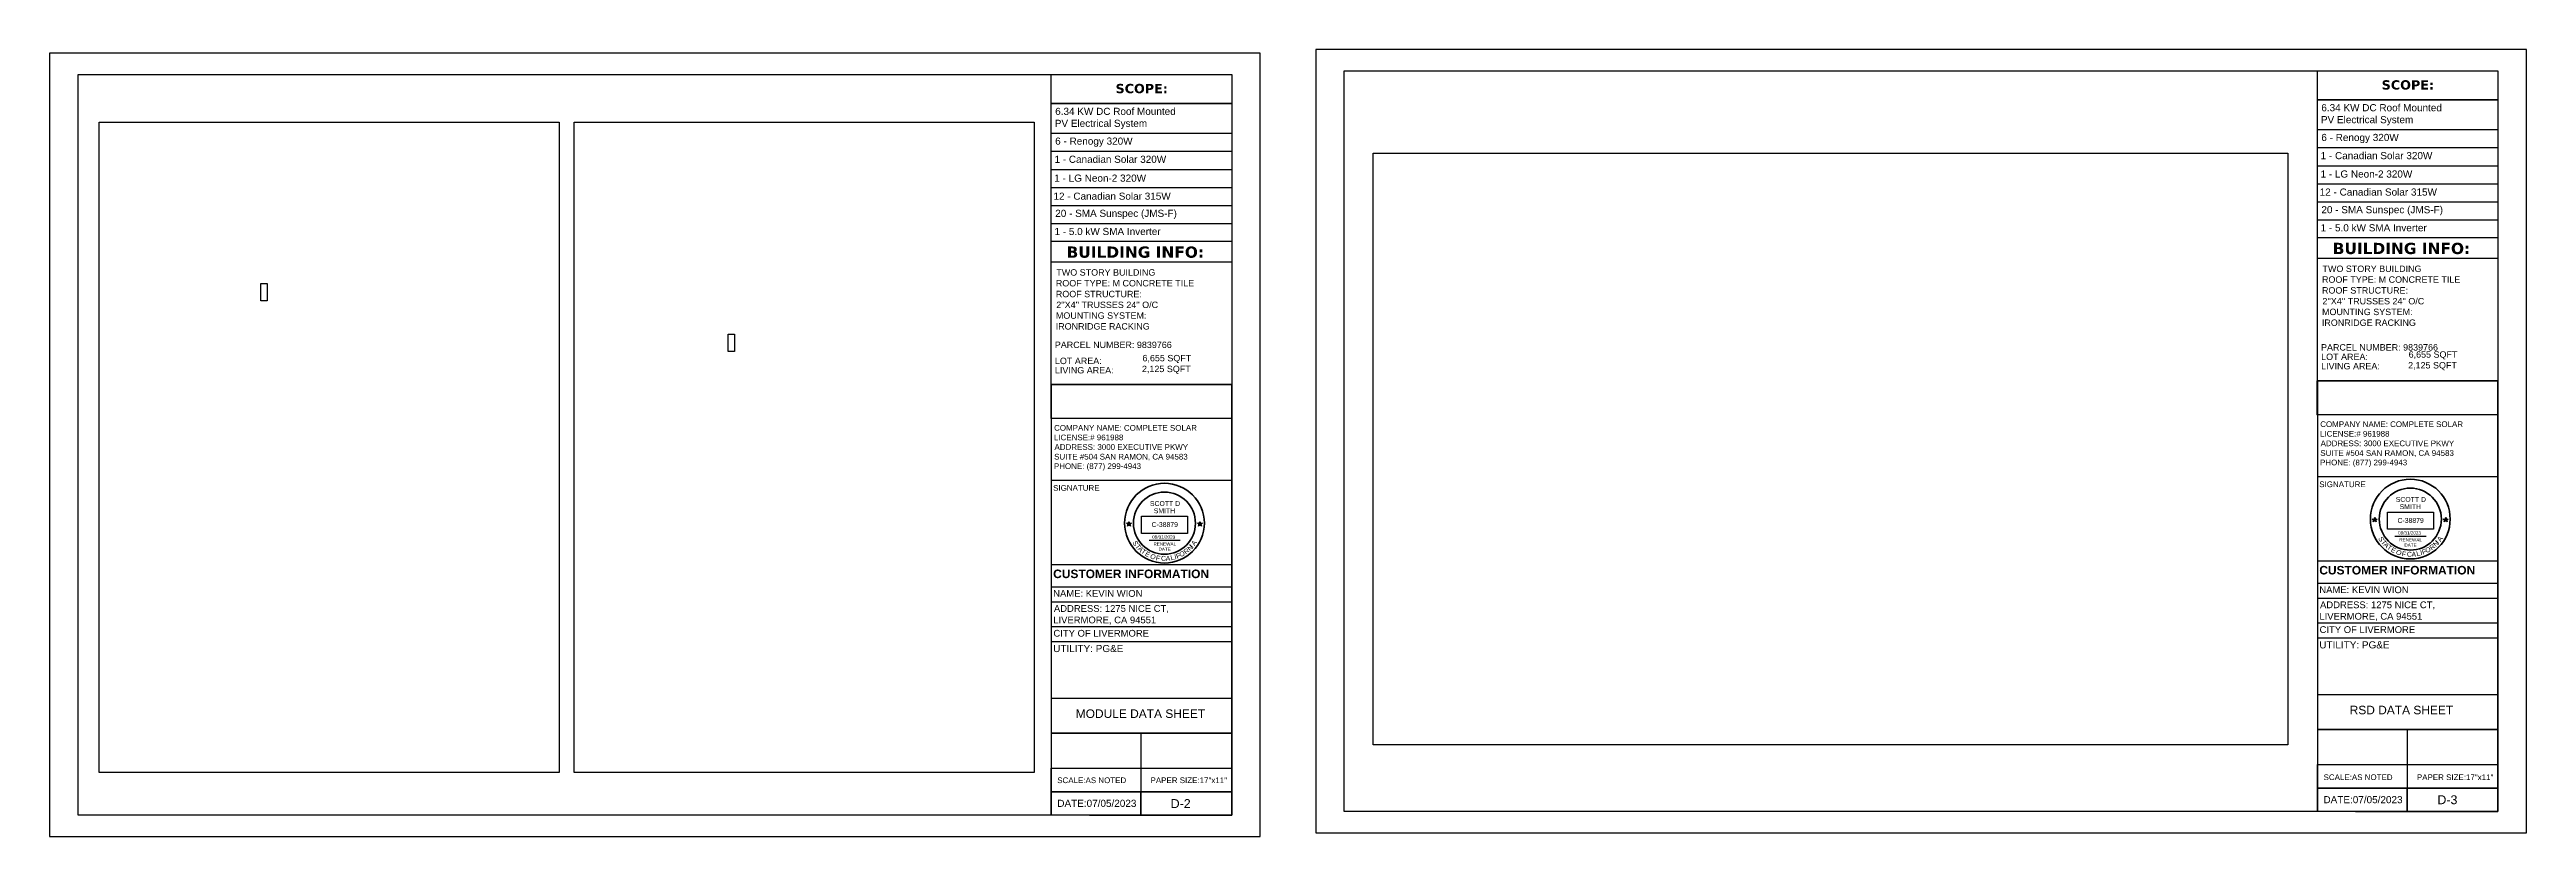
# Model space of a CAD drawing. Header units: millimetres. Extents: x -419 to 20046, y -14642 to 2638.
# Drawn here: x 389 to 3866, y -12127 to -11022 of the extents above; entities that cross this region are included whole.
import ezdxf

# ---------------------------------------------------------------- set-up
doc = ezdxf.new("R2010")
doc.units = ezdxf.units.MM
doc.layers.add('PDF10_0', color=7, linetype='Continuous', true_color=0xb3b3b3)
doc.layers.add('PDF9_0', color=7, linetype='Continuous', true_color=0xb3b3b3)
for name, color, linetype in [('PDF10_PDF_Geometry', 7, 'Continuous'), ('PDF10_TEXT', 7, 'Continuous'), ('PDF11_PDF_Geometry', 7, 'Continuous'), ('PDF5_Text', 7, 'Continuous'), ('PDF9_PDF_Geometry', 7, 'Continuous'), ('PDF9_TEXT', 7, 'Continuous'), ('PDF_Text', 7, 'Continuous')]:
    doc.layers.add(name, color=color, linetype=linetype)
doc.styles.add('PDF Arial', font='arial.ttf')
doc.styles.add('PDF Arial Bold', font='arialbd.ttf')
doc.styles.add('PDF Verdana Bold', font='verdanab.ttf')
doc.styles.get("Standard").update_dxf_attribs({"font": 'arial.ttf'})
picture_1 = doc.add_image_def('image45.png', size_in_pixel=(45, 240))
picture_2 = doc.add_image_def('image46.png', size_in_pixel=(3353, 2372))
picture_3 = doc.add_image_def('image47.png', size_in_pixel=(3353, 2372))
picture_4 = doc.add_image_def('image48.png', size_in_pixel=(45, 240))
picture_5 = doc.add_image_def('image49.png', size_in_pixel=(3051, 4714))
picture_6 = doc.add_image_def('image15.png', size_in_pixel=(858, 321))

# ---------------------------------------------------------------- blocks, each defined once
blk = doc.blocks.new('star')
h = blk.add_hatch(color=256)
h.dxf.hatch_style = 1
h.paths.add_polyline_path([(116.5, 62.57), (116.86, 62.57), (116.68, 63.12)])
h.paths.add_polyline_path([(116.68, 62.02), (116.97, 62.23), (116.86, 62.57), (116.5, 62.57), (116.39, 62.23)])
h.paths.add_polyline_path([(116.5, 62.57), (115.92, 62.57), (116.39, 62.23)])
h.paths.add_polyline_path([(116.39, 62.23), (116.21, 61.67), (116.68, 62.02)])
h.paths.add_polyline_path([(116.68, 62.02), (117.15, 61.67), (116.97, 62.23)])
h.paths.add_polyline_path([(116.97, 62.23), (117.44, 62.57), (116.86, 62.57)])
for p, q in [((115.92, 62.57), (117.44, 62.57)), ((117.15, 61.67), (115.92, 62.57)), ((116.21, 61.67), (116.68, 63.12)), ((117.44, 62.57), (116.21, 61.67)), ((116.68, 63.12), (117.15, 61.67))]:
    blk.add_line(p, q)
blk = doc.blocks.new('a')
at = {"color": 1, "char_height": 15, "attachment_point": 1}
for s, insert, rotation in [('{\\C256;S}', (169, 149), 301.85039), ('{\\C256;T}', (176.1, 138.5), 308.56022), ('{\\C256;A}', (182.8, 131.2), 313.93922), ('{\\C256;T}', (190.6, 123.2), 324.74618), ('{\\C256;E}', (201.4, 115.5), 330.01027), ('{\\C256;O}', (218.6, 109.1), 319.64637), ('{\\C256;A}', (258.4, 100.3), 1.66889), ('{\\C256;L}', (271.7, 101.5), 12.6875), ('{\\C256;I}', (283.7, 104.3), 13.61154), ('{\\C256;F}', (288.3, 105.4), 21.56815), ('{\\C256;O}', (299, 112.2), 12.6875), ('{\\C256;R}', (311.3, 116.8), 36.45984), ('{\\C256;N}', (322.6, 125.5), 43.07813), ('{\\C256;I}', (344.8, 127.8), 227.48462), ('{\\C256;A}', (335, 138.5), 54.6588)]:
    blk.add_mtext_dynamic_manual_height_columns(s, width=30.733, gutter_width=125, heights=[0], dxfattribs=dict(at, insert=insert, rotation=rotation))
at = {"color": 1, "insert": (244.5, 100.5), "char_height": 15, "attachment_point": 1}
blk.add_mtext_dynamic_manual_height_columns('{\\C256;C}', width=30.733, gutter_width=125, heights=[0], dxfattribs=at)
blk = doc.blocks.new('1')
at = {"color": 1, "xscale": 0.1018808021228187, "yscale": 0.1018808021228187, "zscale": 0.1018808021228187}
blk.add_blockref('a', (510.97, 81.39), dxfattribs=at)
at = {"color": 1, "insert": (534.46, 91.84), "char_height": 1.528, "attachment_point": 1, "rotation": 347.33657}
blk.add_mtext_dynamic_manual_height_columns('{\\C256;F}', width=1.5282, gutter_width=12.74, heights=[0], dxfattribs=at)

msp = doc.modelspace()

# ---------------------------------------------------------------- linework, layer by layer
at = {"lineweight": 30}
for p, q in [((1932.178, -11710.75), (1975.961, -11710.75)), ((3681.289, -11704.997), (3725.072, -11704.997))]:
    msp.add_line(p, q, dxfattribs=at)
at = {"lineweight": 35}
for centre, radius in [((1953.783, -11686.974), 56), ((1953.783, -11686.974), 43.581), ((3702.893, -11681.221), 56), ((3702.893, -11681.221), 43.581)]:
    msp.add_circle(centre, radius, dxfattribs=at)
at = {"layer": 'PDF10_0', "lineweight": 25}
for points in [[(2246.769, -11998.432), (2246.769, -11167.347), (3531.04, -11167.347), (3531.04, -11998.432)], [(3572.544, -11534.71), (3572.544, -11487.121), (3826.02, -11487.121), (3826.02, -11534.71)]]:
    msp.add_lwpolyline(points, close=True, dxfattribs=at)
at = {"layer": 'PDF10_PDF_Geometry', "lineweight": 25}
for points in [[(3826.02, -11051.825), (3826.02, -12091.794), (2206.082, -12091.794), (2206.082, -11051.825), (3826.02, -11051.825), (3826.02, -12091.794), (3572.544, -12091.794), (3572.544, -12059.008), (3826.02, -12059.008), (3572.544, -12059.008), (3572.544, -12026.041), (3826.02, -12026.041)], [(3826.02, -11569.675), (3826.02, -12026.041), (3826.02, -12059.008), (3826.02, -12091.794), (3826.02, -11487.121), (3572.544, -11487.121), (3572.544, -12091.794)], [(3572.544, -11739.688), (3826.02, -11739.688)], [(3572.544, -11771.021), (3826.02, -11771.021)], [(3572.544, -11792.091), (3826.02, -11792.091)], [(3572.544, -11826.965), (3826.111, -11826.965)], [(3572.544, -11848.126), (3826.111, -11848.126)], [(3572.544, -11927.684), (3826.111, -11927.684)], [(3576.086, -11976.817), (3826.02, -11976.817), (3572.544, -11976.817), (3826.02, -11976.817), (3698.419, -11976.817), (3698.419, -12026.041), (3826.02, -12026.041), (3826.02, -11976.817)], [(3698.419, -12026.041), (3698.419, -12059.008), (3698.419, -12091.794)]]:
    msp.add_lwpolyline(points, dxfattribs=at)
msp.add_lwpolyline([(3826.02, -12059.008), (3826.02, -12091.794), (3698.419, -12091.794), (3698.419, -12059.008)], close=True, dxfattribs=at)
at = {"layer": 'PDF10_PDF_Geometry', "color": 251, "lineweight": 25, "true_color": 0x525252}
msp.add_lwpolyline([(3626.128, -12091.794), (3826.02, -12091.794)], dxfattribs=at)
at = {"layer": 'PDF11_PDF_Geometry', "lineweight": 25}
msp.add_lwpolyline([(2166.121, -11021.855), (2166.121, -12121.764), (3865.98, -12121.764), (3865.98, -11021.855)], close=True, dxfattribs=at)
at = {"layer": 'PDF9_0', "lineweight": 25}
for points in [[(1104.165, -12037.172), (458.17, -12037.172), (458.17, -11123.805), (1104.165, -11123.805)], [(1771.049, -12037.172), (1125.054, -12037.172), (1125.054, -11123.805), (1771.049, -11123.805)], [(2048.41, -11097.468), (1794.934, -11097.468)], [(1794.934, -11539.847), (1794.934, -11492.258), (2048.41, -11492.258), (2048.41, -11539.847)]]:
    msp.add_lwpolyline(points, close=True, dxfattribs=at)
at = {"layer": 'PDF9_0', "color": 5, "lineweight": 25}
for points in [[(685.217, -11350.308), (694.117, -11350.308), (694.117, -11374.738), (685.217, -11374.738)], [(1341.475, -11421.692), (1350.375, -11421.692), (1350.375, -11446.122), (1341.475, -11446.122)]]:
    msp.add_lwpolyline(points, close=True, dxfattribs=at)
at = {"layer": 'PDF9_PDF_Geometry', "lineweight": 25}
for points in [[(388.511, -11026.992), (388.511, -12126.901), (2088.371, -12126.901), (2088.371, -11026.992)], [(3826.02, -11092.33), (3572.544, -11092.33)], [(3826.02, -11092.33), (3826.02, -11286.32), (3572.544, -11286.32), (3572.544, -11092.33)], [(2048.41, -11097.468), (2048.41, -11291.457), (1794.934, -11291.457), (1794.934, -11097.468)], [(2048.41, -12064.145), (2048.41, -12096.931), (1920.81, -12096.931), (1920.81, -12064.145)]]:
    msp.add_lwpolyline(points, close=True, dxfattribs=at)
for points in [[(2048.41, -11056.963), (2048.41, -12096.931), (428.472, -12096.931), (428.472, -11056.963), (2048.41, -11056.963), (2048.41, -12096.931), (1794.934, -12096.931), (1794.934, -12064.145), (2048.41, -12064.145), (1794.934, -12064.145), (1794.934, -12031.178), (2048.41, -12031.178)], [(1794.934, -11492.258), (1794.934, -11056.963)], [(3572.544, -11487.121), (3572.544, -11051.825)], [(1794.934, -11139.426), (2048.41, -11139.426)], [(3572.544, -11134.289), (3826.02, -11134.289)], [(3572.544, -11159.627), (3826.02, -11159.627)], [(1794.934, -11164.765), (2048.41, -11164.765)], [(1794.934, -11190.103), (2048.41, -11190.103)], [(3572.544, -11184.966), (3826.02, -11184.966)], [(1794.934, -11215.442), (2048.41, -11215.442)], [(3572.544, -11210.304), (3826.02, -11210.304)], [(1794.934, -11240.78), (2048.41, -11240.78)], [(1794.934, -11266.119), (2048.41, -11266.119)], [(3572.544, -11235.643), (3826.02, -11235.643)], [(3572.544, -11260.981), (3826.02, -11260.981)], [(1794.934, -11319.793), (2048.41, -11319.793)], [(3572.544, -11314.655), (3826.02, -11314.655)], [(2048.41, -11574.812), (2048.41, -12031.178), (2048.41, -12064.145), (2048.41, -12096.931), (2048.41, -11492.258), (1794.934, -11492.258), (1794.934, -12096.931)], [(1795.025, -11626.761), (2048.501, -11626.761)], [(3572.635, -11621.624), (3826.111, -11621.624)], [(1794.934, -11744.826), (2048.41, -11744.826)], [(1794.934, -11776.158), (2048.41, -11776.158)], [(1794.934, -11797.228), (2048.41, -11797.228)], [(1794.934, -11832.103), (2048.501, -11832.103)], [(1794.934, -11853.264), (2048.501, -11853.264)], [(1794.934, -11932.821), (2048.501, -11932.821)], [(1798.476, -11981.954), (2048.41, -11981.954), (1794.934, -11981.954), (2048.41, -11981.954), (1920.81, -11981.954), (1920.81, -12031.178), (2048.41, -12031.178), (2048.41, -11981.954)], [(1920.81, -12031.178), (1920.81, -12064.145), (1920.81, -12096.931)]]:
    msp.add_lwpolyline(points, dxfattribs=at)
at = {"layer": 'PDF9_PDF_Geometry', "color": 251, "lineweight": 25, "true_color": 0x525252}
msp.add_lwpolyline([(1848.518, -12096.931), (2048.41, -12096.931)], dxfattribs=at)

# ---------------------------------------------------------------- block references
at = {"xscale": 4.597039828451667, "yscale": 4.597039828451667, "zscale": 4.597039828451667, "rotation": 287.9700872862333}
for p in [(1465.867, -11266.228), (1565.569, -11266.25), (3214.978, -11260.474), (3314.679, -11260.496)]:
    msp.add_blockref('star', p, dxfattribs=at)
at = {"color": 1, "xscale": 4.51217474996896, "yscale": 4.51217474996896, "zscale": 4.51217474996896}
for p in [(-468.955, -12146.347), (1280.156, -12140.594)]:
    msp.add_blockref('1', p, dxfattribs=at)

# ---------------------------------------------------------------- texts
at = {"attachment_point": 1}
for s, width, heights, insert, char_height, line_spacing_factor in [('SCOTT D\\P  SMITH', 46.3475, [0], (1933.446, -11655.939), 6.8956, 0.88), ('SCOTT D\\P  SMITH', 46.3475, [0], (3682.557, -11650.186), 6.8956, 0.88), ('RENEWAL\\P    DATE', 31.39541, [17.047], (1938.362, -11713.839), 4.597, 0.96), ('RENEWAL\\P    DATE', 31.39541, [17.047], (3687.473, -11708.086), 4.597, 0.96)]:
    msp.add_mtext_dynamic_manual_height_columns(s, width=width, gutter_width=4.597, heights=heights, dxfattribs=dict(at, insert=insert, char_height=char_height, line_spacing_factor=line_spacing_factor))
for s, width, insert, char_height in [('C-38879', 41.58956, (3684.898, -11679.678), 6.8956), ('C-38879', 41.58956, (1935.787, -11685.432), 6.8956), ('08/31/2023', 38.13279, (1936.644, -11704.104), 4.597), ('08/31/2023', 38.13279, (3685.755, -11698.35), 4.597)]:
    msp.add_mtext_dynamic_manual_height_columns(s, width=width, gutter_width=4.597, heights=[0], dxfattribs=dict(at, insert=insert, char_height=char_height))
at = {"layer": 'PDF10_TEXT', "attachment_point": 7}
for s, insert, char_height, style in [('SCOPE:', (3662.728, -11078.252), 12.9996, 'PDF Verdana Bold'), ('PV Electrical System', (3577.449, -11128.328), 9.99966, 'PDF Arial'), ('6.34 KW DC Roof Mounted', (3577.993, -11108.674), 9.99966, 'PDF Arial'), ('6 - Renogy 320W', (3577.993, -11153.304), 9.99966, 'PDF Arial'), ('1 - Canadian Solar 320W', (3576.994, -11175.97), 9.99966, 'PDF Arial'), ('1 - 5.0 kW SMA Inverter', (3576.994, -11277.318), 9.99966, 'PDF Arial'), ('20 - SMA Sunspec (JMS-F)', (3578.084, -11254.748), 9.99966, 'PDF Arial'), ('BUILDING INFO:', (3593.978, -11309.352), 15.74948, 'PDF Verdana Bold'), ('TWO STORY BUILDING', (3579.628, -11334.335), 8.99967, 'PDF Arial'), ('ROOF TYPE: M CONCRETE TILE', (3578.902, -11349.502), 8.99967, 'PDF Arial'), ('ROOF STRUCTURE:', (3578.902, -11364.668), 8.99967, 'PDF Arial'), ("2''X4'' TRUSSES 24'' O/C", (3579.537, -11379.835), 8.99967, 'PDF Arial'), ('IRONRIDGE RACKING', (3578.72, -11410.078), 8.99967, 'PDF Arial'), ('MOUNTING SYSTEM:', (3578.992, -11394.911), 8.99967, 'PDF Arial'), ('2,125 SQFT', (3699.826, -11472.19), 8.9997, 'PDF Arial'), ('6,655 SQFT', (3700.541, -11457.023), 8.9997, 'PDF Arial'), ('COMPANY NAME: COMPLETE SOLAR', (3576.45, -11552.102), 7.99975, 'PDF Arial'), ('ADDRESS: 3000 EXECUTIVE PKWY', (3576.994, -11578.99), 7.99975, 'PDF Arial'), ('LICENSE:# 961988', (3576.177, -11565.543), 7.99975, 'PDF Arial'), ('SUITE #504 SAN RAMON, CA 94583', (3576.54, -11593.962), 7.99975, 'PDF Arial'), ('PHONE: (877) 299-4943', (3576.177, -11608.173), 7.99975, 'PDF Arial'), ('SIGNATURE', (3575.087, -11636.473), 7.9998, 'PDF Arial'), ('CUSTOMER INFORMATION', (3575.178, -11759.155), 11.99963, 'PDF Arial Bold'), ('NAME: KEVIN WION', (3575.178, -11785.351), 9.49966, 'PDF Arial'), ('ADDRESS: 1275 NICE CT,', (3576.177, -11808.138), 9.49966, 'PDF Arial'), ('LIVERMORE, CA 94551', (3575.269, -11824.213), 9.49966, 'PDF Arial'), ('CITY OF LIVERMORE', (3575.541, -11841.295), 9.49966, 'PDF Arial'), ('UTILITY: PG&E', (3575.178, -11862.98), 9.99966, 'PDF Arial'), ('RSD DATA SHEET', (3617.772, -11955.497), 11.99963, 'PDF Arial'), ('DATE:07/05/2023', (3580.99, -12080.346), 9.99966, 'PDF Arial'), ('D-3', (3740.923, -12081.753), 12.4996, 'PDF Arial')]:
    msp.add_mtext(s, dxfattribs=dict(at, insert=insert, char_height=char_height, style=style))
at = {"layer": 'PDF5_Text', "attachment_point": 7, "style": 'PDF Arial'}
for s, insert, char_height in [('1 - LG Neon-2 320W', (1799.123, -11207.561), 9.99966), ('1 - LG Neon-2 320W', (3576.834, -11201.798), 9.99966), ('12 - Canadian Solar 315W', (1797.978, -11232.9), 9.99966), ('12 - Canadian Solar 315W', (3575.689, -11227.137), 9.99966), ('PARCEL NUMBER: 9839766', (1799.85, -11441.144), 8.99967), ('PARCEL NUMBER: 9839766', (3577.561, -11444.694), 8.99967), ('LIVING AREA:', (1800.004, -11476.816), 8.99967), ('LOT AREA:', (1800.024, -11463.717), 8.9997), ('LIVING AREA:', (3577.715, -11471.053), 8.99967), ('LOT AREA:', (3577.735, -11457.954), 8.9997)]:
    msp.add_mtext(s, dxfattribs=dict(at, insert=insert, char_height=char_height))
at = {"layer": 'PDF9_TEXT', "attachment_point": 7}
for s, insert, char_height, style in [('SCOPE:', (1885.118, -11083.389), 12.9996, 'PDF Verdana Bold'), ('PV Electrical System', (1799.839, -11133.466), 9.99966, 'PDF Arial'), ('6.34 KW DC Roof Mounted', (1800.384, -11113.811), 9.99966, 'PDF Arial'), ('6 - Renogy 320W', (1800.384, -11158.441), 9.99966, 'PDF Arial'), ('1 - Canadian Solar 320W', (1799.385, -11181.108), 9.99966, 'PDF Arial'), ('20 - SMA Sunspec (JMS-F)', (1800.474, -11259.886), 9.99966, 'PDF Arial'), ('1 - 5.0 kW SMA Inverter', (1799.385, -11282.455), 9.99966, 'PDF Arial'), ('BUILDING INFO:', (1816.368, -11314.49), 15.74948, 'PDF Verdana Bold'), ('TWO STORY BUILDING', (1802.018, -11339.472), 8.99967, 'PDF Arial'), ('ROOF TYPE: M CONCRETE TILE', (1801.292, -11354.639), 8.99967, 'PDF Arial'), ('ROOF STRUCTURE:', (1801.292, -11369.806), 8.99967, 'PDF Arial'), ('IRONRIDGE RACKING', (1801.11, -11415.215), 8.99967, 'PDF Arial'), ('MOUNTING SYSTEM:', (1801.383, -11400.049), 8.99967, 'PDF Arial'), ("2''X4'' TRUSSES 24'' O/C", (1801.928, -11384.973), 8.99967, 'PDF Arial'), ('2,125 SQFT', (1922.216, -11477.328), 8.9997, 'PDF Arial'), ('6,655 SQFT', (1922.932, -11462.161), 8.9997, 'PDF Arial'), ('ADDRESS: 3000 EXECUTIVE PKWY', (1799.385, -11584.127), 7.99975, 'PDF Arial'), ('COMPANY NAME: COMPLETE SOLAR', (1798.84, -11557.239), 7.99975, 'PDF Arial'), ('LICENSE:# 961988', (1798.567, -11570.68), 7.99975, 'PDF Arial'), ('SUITE #504 SAN RAMON, CA 94583', (1798.93, -11599.1), 7.99975, 'PDF Arial'), ('PHONE: (877) 299-4943', (1798.567, -11613.31), 7.99975, 'PDF Arial'), ('SIGNATURE', (1797.477, -11641.61), 7.9998, 'PDF Arial'), ('CUSTOMER INFORMATION', (1797.568, -11764.292), 11.99963, 'PDF Arial Bold'), ('NAME: KEVIN WION', (1797.568, -11790.488), 9.49966, 'PDF Arial'), ('ADDRESS: 1275 NICE CT,', (1798.567, -11813.275), 9.49966, 'PDF Arial'), ('LIVERMORE, CA 94551', (1797.659, -11829.35), 9.49966, 'PDF Arial'), ('CITY OF LIVERMORE', (1797.931, -11846.432), 9.49966, 'PDF Arial'), ('UTILITY: PG&E', (1797.568, -11868.117), 9.99966, 'PDF Arial'), ('MODULE DATA SHEET', (1829.264, -11960.635), 11.99963, 'PDF Arial'), ('DATE:07/05/2023', (1803.381, -12085.483), 9.99966, 'PDF Arial'), ('D-2', (1962.496, -12086.941), 12.4996, 'PDF Arial')]:
    msp.add_mtext(s, dxfattribs=dict(at, insert=insert, char_height=char_height, style=style))
at = {"layer": 'PDF_Text', "char_height": 7.99975, "attachment_point": 7, "style": 'PDF Arial'}
for insert in [(1803.27, -12052.098), (3581.156, -12047.842)]:
    msp.add_mtext('SCALE:AS NOTED           PAPER SIZE:17"x11"', dxfattribs=dict(at, insert=insert))

# ---------------------------------------------------------------- pictures from other files: only their frames are drawn
at = {"color": 7, "true_color": 0xffffff}
image = msp.add_image(picture_6, insert=(1921.659, -11701.275), size_in_units=(64.617, 24.175), dxfattribs=dict(at, brightness=7, contrast=73))
image.dxf.flags = 15
image = msp.add_image(picture_6, insert=(3670.77, -11695.522), size_in_units=(64.617, 24.175), dxfattribs=dict(at, brightness=7, contrast=73))
image.dxf.flags = 15
at = {"layer": 'PDF10_0', "color": 7, "lineweight": 0}
image = msp.add_image(picture_5, insert=(3531.04, -11998.432), size_in_units=(831.266, 1284.222), rotation=90, dxfattribs=at)
image.dxf.flags = 15
image = msp.add_image(picture_4, insert=(3826.02, -11534.71), size_in_units=(47.544, 254.293), rotation=90, dxfattribs=at)
image.dxf.flags = 15
at = {"layer": 'PDF9_0', "color": 7, "lineweight": 0}
image = msp.add_image(picture_3, insert=(1104.165, -12037.172), size_in_units=(913.292, 646.204), rotation=90, dxfattribs=at)
image.dxf.flags = 15
image = msp.add_image(picture_2, insert=(1771.049, -12037.172), size_in_units=(913.292, 646.204), rotation=90, dxfattribs=at)
image.dxf.flags = 15
image = msp.add_image(picture_1, insert=(2048.41, -11539.847), size_in_units=(47.544, 254.293), rotation=90, dxfattribs=at)
image.dxf.flags = 15

doc.saveas('drawing.dxf')
